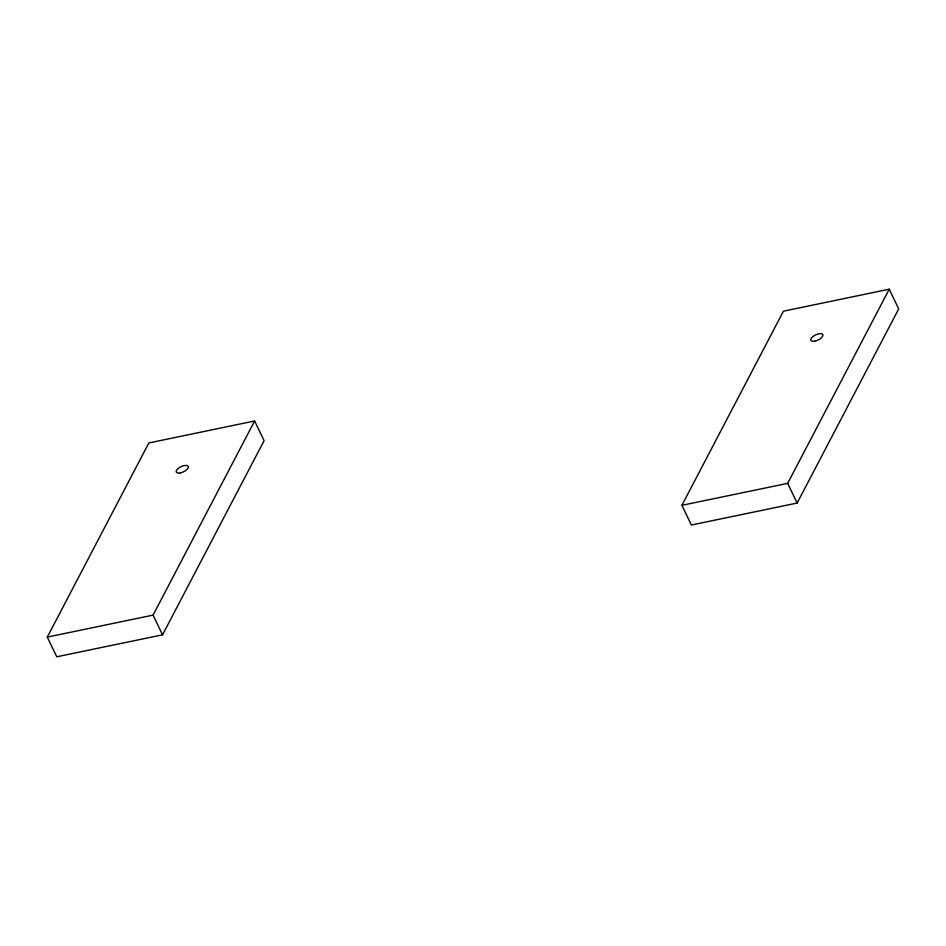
<?xml version="1.0" encoding="UTF-8"?>
<svg xmlns="http://www.w3.org/2000/svg" width="946" height="946" viewBox="0 0 946 946"><rect width="100%" height="100%" fill="white"/><g stroke="black" fill="none" stroke-linecap="round" stroke-linejoin="round"><path stroke-width="1.42" d="M47.3 637.096L148.853 442.953L254.628 420.982L264.1 440.682L162.546 634.825L56.772 656.784L47.3 637.096L153.063 615.125L254.628 420.982M681.9 505.318L783.454 311.175L889.228 289.216L898.7 308.904L797.147 503.047L691.372 525.018L681.9 505.318L787.675 483.359L889.228 289.216M787.675 483.359L797.147 503.047M153.063 615.125L162.546 634.825M814.577 341.222A6.657 2.862 -25.7 0 0 822.902 334.754A6.657 2.862 -25.7 0 0 813.04 336.457A6.657 2.862 -25.7 0 0 814.577 341.222M180.308 472.929A6.657 2.862 -25.7 0 0 188.242 466.366A6.657 2.862 -25.7 0 0 178.167 468.459A6.657 2.862 -25.7 0 0 180.308 472.929"/></g></svg>
